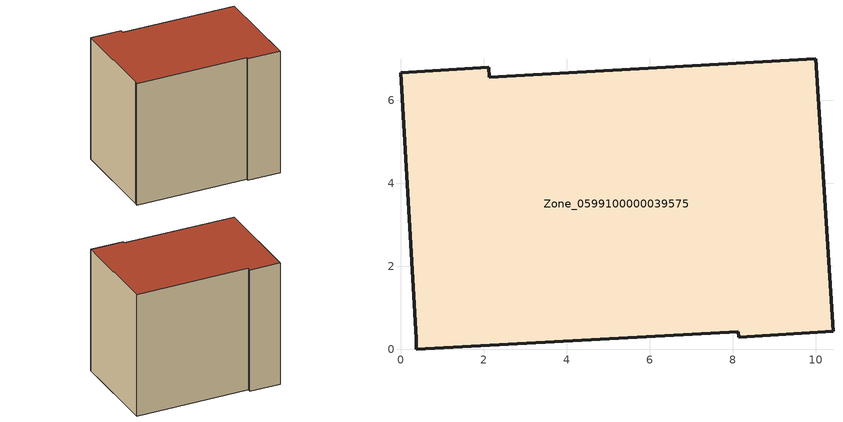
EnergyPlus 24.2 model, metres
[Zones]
Zone_0599100000039575
 floor ground (C_G): 0,6.67 2.13,6.8 2.14,6.56 10.01,7.01 10.42,0.44 8.15,0.29 8.14,0.43 0.38,0 0.38,0.26 z0
 wall outside (C_F): 10.01,7.01 2.14,6.56 2.13,6.8 0,6.67 0.38,0.26 0.38,0 8.14,0.43 8.15,0.29 10.42,0.44 10.01,7.01 z0:8.81
 roof outside (C_R): 10.42,0.44 10.01,7.01 2.14,6.56 2.13,6.8 0,6.67 0.38,0.26 0.38,0 8.14,0.43 8.15,0.29 z8.81
[BUILDING]
Pand.0599100000039575: North Axis=0; Terrain=City; Loads Convergence Tolerance Value=0.04; Temperature Convergence Tolerance Value=0.4; Solar Distribution=FullExterior; Maximum Number of Warmup Days=25; Minimum Number of Warmup Days=1
[Site:Location]
Rotterdam.The.Hague.AP_ZH_NLD Design_Conditions: Latitude=51.96; Longitude=4.45; Time Zone=1; Elevation=-4.5
[SITE:GROUNDTEMPERATURE:BUILDINGSURFACE]
18, 18, 18, 18, 18, 18, 18, 18, 18, 18, 18, 18
[MATERIAL] Thermal Absorptance=0.9; Solar Absorptance=0.7; Visible Absorptance=0.7
Name | Roughness | Thickness | Conductivity | Density | Specific Heat
G.TI.1946-1964 | MediumSmooth | 0.15 | 1 | 540 | 1210
F.TI.1946-1964 | Rough | 0.3 | 0.857143 | 1920 | 840
R.TI.1946-1964 | MediumRough | 0.2 | 0.277778 | 1500 | 1000
[CONSTRUCTION]
C_G: G.TI.1946-1964
C_F: F.TI.1946-1964
C_R: R.TI.1946-1964
[ZONE]
Zone_0599100000039575: Type=1; Multiplier=1; Ceiling Height=Autocalculate; Volume=Autocalculate; Floor Area=autocalculate; Part of Total Floor Area=Yes
[ZONEINFILTRATION:DESIGNFLOWRATE]
Infil_Zone_0599100000039575: Zone or ZoneList or Space or SpaceList=Zone_0599100000039575; Schedule=AlwaysOn; Design Flow Rate Calculation Method=Flow/Area; Flow Rate per Floor Area=0.003; Constant Term Coefficient=1; Temperature Term Coefficient=0; Velocity Term Coefficient=0; Velocity Squared Term Coefficient=0
[HVACTEMPLATE:ZONE:IDEALLOADSAIRSYSTEM]
Zone_0599100000039575: Maximum Heating Supply Air Temperature=50; Minimum Cooling Supply Air Temperature=13; Maximum Heating Supply Air Humidity Ratio=0.0156; Minimum Cooling Supply Air Humidity Ratio=0.0077; Heating Limit=NoLimit; Cooling Limit=NoLimit; Dehumidification Control Type=ConstantSensibleHeatRatio; Cooling Sensible Heat Ratio=0.7; Dehumidification Setpoint=60; Humidification Control Type=None; Humidification Setpoint=30; Outdoor Air Method=None; Outdoor Air Flow Rate per Person=0.00944; Outdoor Air Flow Rate per Zone Floor Area=0; Outdoor Air Flow Rate per Zone=0; Demand Controlled Ventilation Type=None; Outdoor Air Economizer Type=NoEconomizer; Heat Recovery Type=None; Sensible Heat Recovery Effectiveness=0.7; Latent Heat Recovery Effectiveness=0.65
[ZONECONTROL:THERMOSTAT]
ThermostatControl_Zone_0599100000039575: Zone or ZoneList=Zone_0599100000039575; Control Type Schedule=DualSetpointControlType; Control 1=Thermostat_Zone_0599100000039575; Temperature Difference Between Cutout And Setpoint=0
[THERMOSTATSETPOINT:DUALSETPOINT]
Thermostat_Zone_0599100000039575: Heating Setpoint Temperature Schedule=HeatingSetpoint_Zone_0599100000039575; Cooling Setpoint Temperature Schedule=CoolingSetpoint_Zone_0599100000039575
[SCHEDULE:COMPACT]
HeatingSetpoint_Zone_0599100000039575: Through: 12/31, For: AllDays, Until: 24:00, 21
CoolingSetpoint_Zone_0599100000039575: Through: 12/31, For: AllDays, Until: 24:00, 24
DualSetpointControlType: Through: 12/31, For: AllDays, Until: 24:00, 4
AlwaysOn: Through: 12/31, For: AllDays, Until: 24:00, 1
